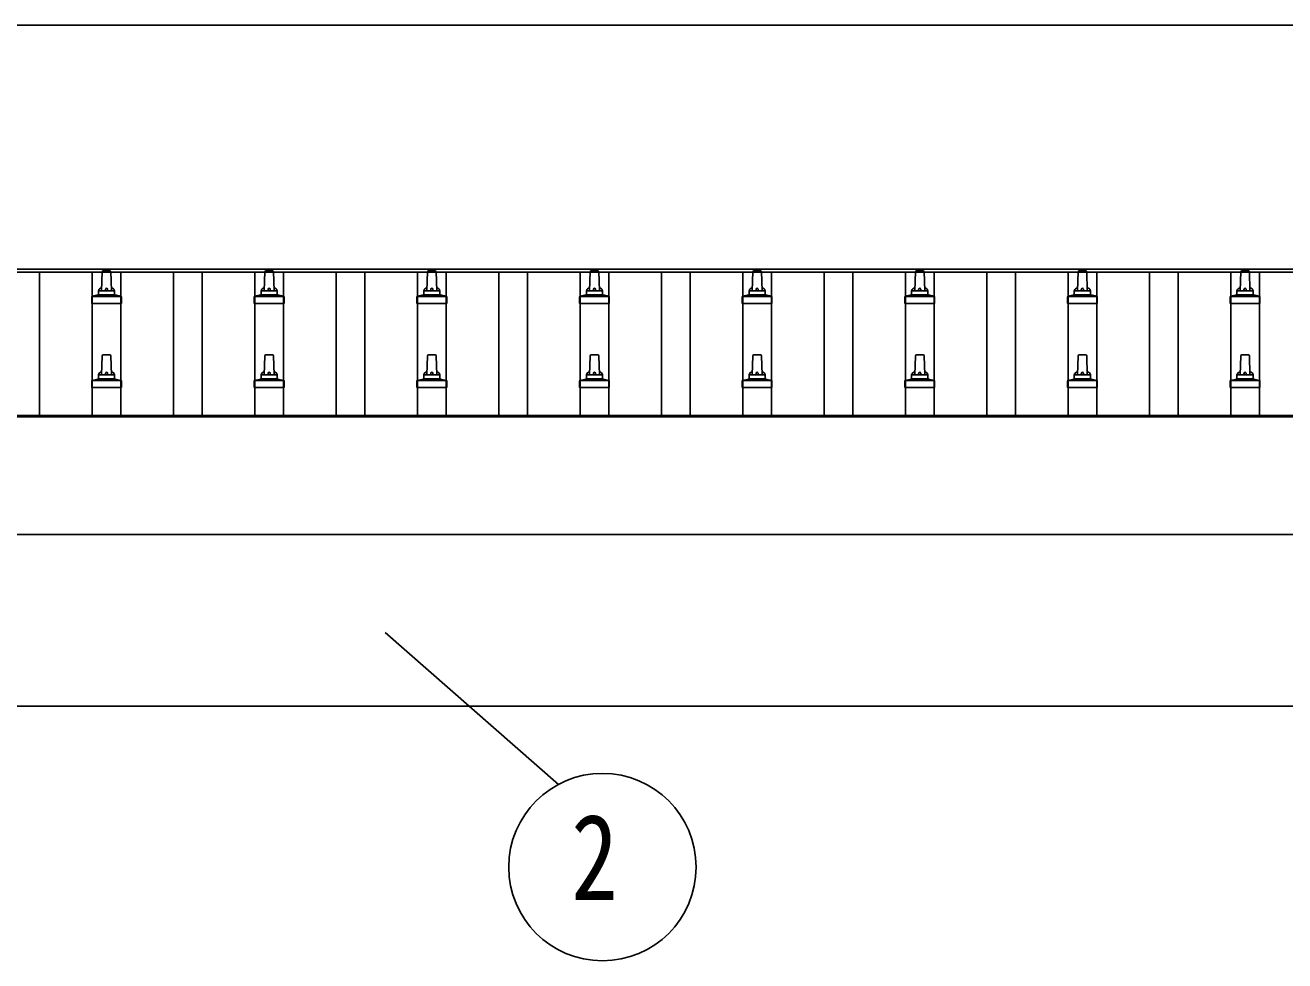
# Model space of a CAD drawing. Units: millimetres, scale not verified. Extents: x -16820 to 16820, y -11880 to 11880.
# Drawn here: x -13798 to -12249, y -402 to 748 of the extents above; entities that cross this region are included whole.
import ezdxf
from ezdxf.enums import TextEntityAlignment as Align

# ---------------------------------------------------------------- set-up
doc = ezdxf.new("R2010")
doc.units = ezdxf.units.MM
doc.header["$LTSCALE"] = 50
for name, color, linetype in [('0-5_YKK_13', 4, 'Continuous'), ('0-6_YKK_A1', 4, 'Continuous'), ('0-7_YKK_D', 6, 'Continuous')]:
    doc.layers.add(name, color=color, linetype=linetype)
doc.styles.add('ＭＳ ゴシック', font='')
doc.styles.get('ＭＳ ゴシック').set_extended_font_data('MS Gothic')

msp = doc.modelspace()

# ---------------------------------------------------------------- linework, layer by layer
at = {"layer": '0-5_YKK_13'}
for p, q in [((-13703.92, 421.93), (-13703.19, 445.45)), ((-13702.19, 446.43), (-13693.65, 446.43)), ((-13692.65, 445.45), (-13691.92, 421.93)), ((-13503.92, 421.93), (-13503.19, 445.45)), ((-13502.19, 446.43), (-13493.65, 446.43)), ((-13492.65, 445.45), (-13491.92, 421.93)), ((-13303.92, 421.93), (-13303.19, 445.45)), ((-13302.19, 446.43), (-13293.65, 446.43)), ((-13292.65, 445.45), (-13291.92, 421.93)), ((-13103.92, 421.93), (-13103.19, 445.45)), ((-13102.19, 446.43), (-13093.65, 446.43)), ((-13092.65, 445.45), (-13091.92, 421.93)), ((-12903.92, 421.93), (-12903.19, 445.45)), ((-12902.19, 446.43), (-12893.65, 446.43)), ((-12892.65, 445.45), (-12891.92, 421.93)), ((-12703.92, 421.93), (-12703.19, 445.45)), ((-12702.19, 446.43), (-12693.65, 446.43)), ((-12692.65, 445.45), (-12691.92, 421.93)), ((-12503.92, 421.93), (-12503.19, 445.45)), ((-12502.19, 446.43), (-12493.65, 446.43)), ((-12492.65, 445.45), (-12491.92, 421.93)), ((-12303.92, 421.93), (-12303.19, 445.45)), ((-12302.19, 446.43), (-12293.65, 446.43)), ((-12292.65, 445.45), (-12291.92, 421.93)), ((-13707.92, 417.71), (-13707.92, 421.93)), ((-13706.92, 421.93), (-13688.92, 421.93)), ((-13687.92, 417.71), (-13687.92, 421.93)), ((-13507.92, 417.71), (-13507.92, 421.93)), ((-13506.92, 421.93), (-13488.92, 421.93)), ((-13487.92, 417.71), (-13487.92, 421.93)), ((-13307.92, 417.71), (-13307.92, 421.93)), ((-13306.92, 421.93), (-13288.92, 421.93)), ((-13287.92, 417.71), (-13287.92, 421.93)), ((-13107.92, 417.71), (-13107.92, 421.93)), ((-13106.92, 421.93), (-13088.92, 421.93)), ((-13087.92, 417.71), (-13087.92, 421.93)), ((-12907.92, 417.71), (-12907.92, 421.93)), ((-12906.92, 421.93), (-12888.92, 421.93)), ((-12887.92, 417.71), (-12887.92, 421.93)), ((-12707.92, 417.71), (-12707.92, 421.93)), ((-12706.92, 421.93), (-12688.92, 421.93)), ((-12687.92, 417.71), (-12687.92, 421.93)), ((-12507.92, 417.71), (-12507.92, 421.93)), ((-12506.92, 421.93), (-12488.92, 421.93)), ((-12487.92, 417.71), (-12487.92, 421.93)), ((-12307.92, 417.71), (-12307.92, 421.93)), ((-12306.92, 421.93), (-12288.92, 421.93)), ((-12287.92, 417.71), (-12287.92, 421.93)), ((-13716.17, 406.43), (-13716.17, 414.14)), ((-13679.67, 406.43), (-13716.17, 406.43)), ((-13715.79, 414.93), (-13680.05, 414.93)), ((-13715.41, 415.11), (-13708.69, 416.74)), ((-13708.3, 416.93), (-13687.54, 416.93)), ((-13680.44, 415.11), (-13687.16, 416.74)), ((-13679.67, 406.43), (-13679.67, 414.14)), ((-13516.17, 406.43), (-13516.17, 414.14)), ((-13479.67, 406.43), (-13516.17, 406.43)), ((-13515.79, 414.93), (-13480.05, 414.93)), ((-13515.41, 415.11), (-13508.69, 416.74)), ((-13508.3, 416.93), (-13487.54, 416.93)), ((-13480.44, 415.11), (-13487.16, 416.74)), ((-13479.67, 406.43), (-13479.67, 414.14)), ((-13316.17, 406.43), (-13316.17, 414.14)), ((-13279.67, 406.43), (-13316.17, 406.43)), ((-13315.79, 414.93), (-13280.05, 414.93)), ((-13315.41, 415.11), (-13308.69, 416.74)), ((-13308.3, 416.93), (-13287.54, 416.93)), ((-13280.44, 415.11), (-13287.16, 416.74)), ((-13279.67, 406.43), (-13279.67, 414.14)), ((-13116.17, 406.43), (-13116.17, 414.14)), ((-13079.67, 406.43), (-13116.17, 406.43)), ((-13115.79, 414.93), (-13080.05, 414.93)), ((-13115.41, 415.11), (-13108.69, 416.74)), ((-13108.3, 416.93), (-13087.54, 416.93)), ((-13080.44, 415.11), (-13087.16, 416.74)), ((-13079.67, 406.43), (-13079.67, 414.14)), ((-12916.17, 406.43), (-12916.17, 414.14)), ((-12879.67, 406.43), (-12916.17, 406.43)), ((-12915.79, 414.93), (-12880.05, 414.93)), ((-12915.41, 415.11), (-12908.69, 416.74)), ((-12908.3, 416.93), (-12887.54, 416.93)), ((-12880.44, 415.11), (-12887.16, 416.74)), ((-12879.67, 406.43), (-12879.67, 414.14)), ((-12716.17, 406.43), (-12716.17, 414.14)), ((-12679.67, 406.43), (-12716.17, 406.43)), ((-12715.79, 414.93), (-12680.05, 414.93)), ((-12715.41, 415.11), (-12708.69, 416.74)), ((-12708.3, 416.93), (-12687.54, 416.93)), ((-12680.44, 415.11), (-12687.16, 416.74)), ((-12679.67, 406.43), (-12679.67, 414.14)), ((-12516.17, 406.43), (-12516.17, 414.14)), ((-12479.67, 406.43), (-12516.17, 406.43)), ((-12515.79, 414.93), (-12480.05, 414.93)), ((-12515.41, 415.11), (-12508.69, 416.74)), ((-12508.3, 416.93), (-12487.54, 416.93)), ((-12480.44, 415.11), (-12487.16, 416.74)), ((-12479.67, 406.43), (-12479.67, 414.14)), ((-12316.17, 406.43), (-12316.17, 414.14)), ((-12279.67, 406.43), (-12316.17, 406.43)), ((-12315.79, 414.93), (-12280.05, 414.93)), ((-12315.41, 415.11), (-12308.69, 416.74)), ((-12308.3, 416.93), (-12287.54, 416.93)), ((-12280.44, 415.11), (-12287.16, 416.74)), ((-12279.67, 406.43), (-12279.67, 414.14)), ((-13703.92, 318.59), (-13703.19, 342.12)), ((-13702.19, 343.09), (-13693.65, 343.09)), ((-13692.65, 342.12), (-13691.92, 318.59)), ((-13503.92, 318.59), (-13503.19, 342.12)), ((-13502.19, 343.09), (-13493.65, 343.09)), ((-13492.65, 342.12), (-13491.92, 318.59)), ((-13303.92, 318.59), (-13303.19, 342.12)), ((-13302.19, 343.09), (-13293.65, 343.09)), ((-13292.65, 342.12), (-13291.92, 318.59)), ((-13103.92, 318.59), (-13103.19, 342.12)), ((-13102.19, 343.09), (-13093.65, 343.09)), ((-13092.65, 342.12), (-13091.92, 318.59)), ((-12903.92, 318.59), (-12903.19, 342.12)), ((-12902.19, 343.09), (-12893.65, 343.09)), ((-12892.65, 342.12), (-12891.92, 318.59)), ((-12703.92, 318.59), (-12703.19, 342.12)), ((-12702.19, 343.09), (-12693.65, 343.09)), ((-12692.65, 342.12), (-12691.92, 318.59)), ((-12503.92, 318.59), (-12503.19, 342.12)), ((-12502.19, 343.09), (-12493.65, 343.09)), ((-12492.65, 342.12), (-12491.92, 318.59)), ((-12303.92, 318.59), (-12303.19, 342.12)), ((-12302.19, 343.09), (-12293.65, 343.09)), ((-12292.65, 342.12), (-12291.92, 318.59)), ((-13716.17, 303.09), (-13716.17, 310.81)), ((-13715.79, 311.59), (-13680.05, 311.59)), ((-13715.41, 311.78), (-13708.69, 313.41)), ((-13708.3, 313.59), (-13687.54, 313.59)), ((-13707.92, 314.38), (-13707.92, 318.59)), ((-13706.92, 318.59), (-13688.92, 318.59)), ((-13687.92, 314.38), (-13687.92, 318.59)), ((-13680.44, 311.78), (-13687.16, 313.41)), ((-13679.67, 303.09), (-13679.67, 310.81)), ((-13516.17, 303.09), (-13516.17, 310.81)), ((-13515.79, 311.59), (-13480.05, 311.59)), ((-13515.41, 311.78), (-13508.69, 313.41)), ((-13508.3, 313.59), (-13487.54, 313.59)), ((-13507.92, 314.38), (-13507.92, 318.59)), ((-13506.92, 318.59), (-13488.92, 318.59)), ((-13487.92, 314.38), (-13487.92, 318.59)), ((-13480.44, 311.78), (-13487.16, 313.41)), ((-13479.67, 303.09), (-13479.67, 310.81)), ((-13316.17, 303.09), (-13316.17, 310.81)), ((-13315.79, 311.59), (-13280.05, 311.59)), ((-13315.41, 311.78), (-13308.69, 313.41)), ((-13308.3, 313.59), (-13287.54, 313.59)), ((-13307.92, 314.38), (-13307.92, 318.59)), ((-13306.92, 318.59), (-13288.92, 318.59)), ((-13287.92, 314.38), (-13287.92, 318.59)), ((-13280.44, 311.78), (-13287.16, 313.41)), ((-13279.67, 303.09), (-13279.67, 310.81)), ((-13116.17, 303.09), (-13116.17, 310.81)), ((-13115.79, 311.59), (-13080.05, 311.59)), ((-13115.41, 311.78), (-13108.69, 313.41)), ((-13108.3, 313.59), (-13087.54, 313.59)), ((-13107.92, 314.38), (-13107.92, 318.59)), ((-13106.92, 318.59), (-13088.92, 318.59)), ((-13087.92, 314.38), (-13087.92, 318.59)), ((-13080.44, 311.78), (-13087.16, 313.41)), ((-13079.67, 303.09), (-13079.67, 310.81)), ((-12916.17, 303.09), (-12916.17, 310.81)), ((-12915.79, 311.59), (-12880.05, 311.59)), ((-12915.41, 311.78), (-12908.69, 313.41)), ((-12908.3, 313.59), (-12887.54, 313.59)), ((-12907.92, 314.38), (-12907.92, 318.59)), ((-12906.92, 318.59), (-12888.92, 318.59)), ((-12887.92, 314.38), (-12887.92, 318.59)), ((-12880.44, 311.78), (-12887.16, 313.41)), ((-12879.67, 303.09), (-12879.67, 310.81)), ((-12716.17, 303.09), (-12716.17, 310.81)), ((-12715.79, 311.59), (-12680.05, 311.59)), ((-12715.41, 311.78), (-12708.69, 313.41)), ((-12708.3, 313.59), (-12687.54, 313.59)), ((-12707.92, 314.38), (-12707.92, 318.59)), ((-12706.92, 318.59), (-12688.92, 318.59)), ((-12687.92, 314.38), (-12687.92, 318.59)), ((-12680.44, 311.78), (-12687.16, 313.41)), ((-12679.67, 303.09), (-12679.67, 310.81)), ((-12516.17, 303.09), (-12516.17, 310.81)), ((-12515.79, 311.59), (-12480.05, 311.59)), ((-12515.41, 311.78), (-12508.69, 313.41)), ((-12508.3, 313.59), (-12487.54, 313.59)), ((-12507.92, 314.38), (-12507.92, 318.59)), ((-12506.92, 318.59), (-12488.92, 318.59)), ((-12487.92, 314.38), (-12487.92, 318.59)), ((-12480.44, 311.78), (-12487.16, 313.41)), ((-12479.67, 303.09), (-12479.67, 310.81)), ((-12316.17, 303.09), (-12316.17, 310.81)), ((-12315.79, 311.59), (-12280.05, 311.59)), ((-12315.41, 311.78), (-12308.69, 313.41)), ((-12308.3, 313.59), (-12287.54, 313.59)), ((-12307.92, 314.38), (-12307.92, 318.59)), ((-12306.92, 318.59), (-12288.92, 318.59)), ((-12287.92, 314.38), (-12287.92, 318.59)), ((-12280.44, 311.78), (-12287.16, 313.41)), ((-12279.67, 303.09), (-12279.67, 310.81)), ((-13679.67, 303.09), (-13716.17, 303.09)), ((-13479.67, 303.09), (-13516.17, 303.09)), ((-13279.67, 303.09), (-13316.17, 303.09)), ((-13079.67, 303.09), (-13116.17, 303.09)), ((-12879.67, 303.09), (-12916.17, 303.09)), ((-12679.67, 303.09), (-12716.17, 303.09)), ((-12479.67, 303.09), (-12516.17, 303.09)), ((-12279.67, 303.09), (-12316.17, 303.09))]:
    msp.add_line(p, q, dxfattribs=at)
for centre, radius, start, end in [((-13702.19, 445.43), 1, 90, 178.60509), ((-13693.65, 445.43), 1, 1.39491, 90), ((-13502.19, 445.43), 1, 90, 178.60509), ((-13493.65, 445.43), 1, 1.39491, 90), ((-13302.19, 445.43), 1, 90, 178.60509), ((-13293.65, 445.43), 1, 1.39491, 90), ((-13102.19, 445.43), 1, 90, 178.60509), ((-13093.65, 445.43), 1, 1.39491, 90), ((-12902.19, 445.43), 1, 90, 178.60509), ((-12893.65, 445.43), 1, 1.39491, 90), ((-12702.19, 445.43), 1, 90, 178.60509), ((-12693.65, 445.43), 1, 1.39491, 90), ((-12502.19, 445.43), 1, 90, 178.60509), ((-12493.65, 445.43), 1, 1.39491, 90), ((-12302.19, 445.43), 1, 90, 178.60509), ((-12293.65, 445.43), 1, 1.39491, 90), ((-13703.84, 421.29), 4.13, 90, 171.17633), ((-13706.92, 420.93), 1, 90, 180), ((-13694.59, 421.93), 4.83, 133.60282, 180), ((-13701.25, 421.93), 4.83, 0, 46.39718), ((-13692.01, 421.29), 4.13, 8.82367, 90), ((-13688.92, 420.93), 1, 0, 90), ((-13503.84, 421.29), 4.13, 90, 171.17633), ((-13506.92, 420.93), 1, 90, 180), ((-13494.59, 421.93), 4.83, 133.60282, 180), ((-13501.25, 421.93), 4.83, 0, 46.39718), ((-13492.01, 421.29), 4.13, 8.82367, 90), ((-13488.92, 420.93), 1, 0, 90), ((-13303.84, 421.29), 4.13, 90, 171.17633), ((-13306.92, 420.93), 1, 90, 180), ((-13294.59, 421.93), 4.83, 133.60282, 180), ((-13301.25, 421.93), 4.83, 0, 46.39718), ((-13292.01, 421.29), 4.13, 8.82367, 90), ((-13288.92, 420.93), 1, 0, 90), ((-13103.84, 421.29), 4.13, 90, 171.17633), ((-13106.92, 420.93), 1, 90, 180), ((-13094.59, 421.93), 4.83, 133.60282, 180), ((-13101.25, 421.93), 4.83, 0, 46.39718), ((-13092.01, 421.29), 4.13, 8.82367, 90), ((-13088.92, 420.93), 1, 0, 90), ((-12903.84, 421.29), 4.13, 90, 171.17633), ((-12906.92, 420.93), 1, 90, 180), ((-12894.59, 421.93), 4.83, 133.60282, 180), ((-12901.25, 421.93), 4.83, 0, 46.39718), ((-12892.01, 421.29), 4.13, 8.82367, 90), ((-12888.92, 420.93), 1, 0, 90), ((-12703.84, 421.29), 4.13, 90, 171.17633), ((-12706.92, 420.93), 1, 90, 180), ((-12694.59, 421.93), 4.83, 133.60282, 180), ((-12701.25, 421.93), 4.83, 0, 46.39718), ((-12692.01, 421.29), 4.13, 8.82367, 90), ((-12688.92, 420.93), 1, 0, 90), ((-12503.84, 421.29), 4.13, 90, 171.17633), ((-12506.92, 420.93), 1, 90, 180), ((-12494.59, 421.93), 4.83, 133.60282, 180), ((-12501.25, 421.93), 4.83, 0, 46.39718), ((-12492.01, 421.29), 4.13, 8.82367, 90), ((-12488.92, 420.93), 1, 0, 90), ((-12303.84, 421.29), 4.13, 90, 171.17633), ((-12306.92, 420.93), 1, 90, 180), ((-12294.59, 421.93), 4.83, 133.60282, 180), ((-12301.25, 421.93), 4.83, 0, 46.39718), ((-12292.01, 421.29), 4.13, 8.82367, 90), ((-12288.92, 420.93), 1, 0, 90), ((-13715.17, 414.14), 1, 103.62699, 180), ((-13708.92, 417.71), 1, 283.62699, 0), ((-13686.92, 417.71), 1, 180, 256.37301), ((-13680.67, 414.14), 1, 0, 76.37301), ((-13515.17, 414.14), 1, 103.62699, 180), ((-13508.92, 417.71), 1, 283.62699, 0), ((-13486.92, 417.71), 1, 180, 256.37301), ((-13480.67, 414.14), 1, 0, 76.37301), ((-13315.17, 414.14), 1, 103.62699, 180), ((-13308.92, 417.71), 1, 283.62699, 0), ((-13286.92, 417.71), 1, 180, 256.37301), ((-13280.67, 414.14), 1, 0, 76.37301), ((-13115.17, 414.14), 1, 103.62699, 180), ((-13108.92, 417.71), 1, 283.62699, 0), ((-13086.92, 417.71), 1, 180, 256.37301), ((-13080.67, 414.14), 1, 0, 76.37301), ((-12915.17, 414.14), 1, 103.62699, 180), ((-12908.92, 417.71), 1, 283.62699, 0), ((-12886.92, 417.71), 1, 180, 256.37301), ((-12880.67, 414.14), 1, 0, 76.37301), ((-12715.17, 414.14), 1, 103.62699, 180), ((-12708.92, 417.71), 1, 283.62699, 0), ((-12686.92, 417.71), 1, 180, 256.37301), ((-12680.67, 414.14), 1, 0, 76.37301), ((-12515.17, 414.14), 1, 103.62699, 180), ((-12508.92, 417.71), 1, 283.62699, 0), ((-12486.92, 417.71), 1, 180, 256.37301), ((-12480.67, 414.14), 1, 0, 76.37301), ((-12315.17, 414.14), 1, 103.62699, 180), ((-12308.92, 417.71), 1, 283.62699, 0), ((-12286.92, 417.71), 1, 180, 256.37301), ((-12280.67, 414.14), 1, 0, 76.37301), ((-13702.19, 342.09), 1, 90, 178.60509), ((-13693.65, 342.09), 1, 1.39491, 90), ((-13502.19, 342.09), 1, 90, 178.60509), ((-13493.65, 342.09), 1, 1.39491, 90), ((-13302.19, 342.09), 1, 90, 178.60509), ((-13293.65, 342.09), 1, 1.39491, 90), ((-13102.19, 342.09), 1, 90, 178.60509), ((-13093.65, 342.09), 1, 1.39491, 90), ((-12902.19, 342.09), 1, 90, 178.60509), ((-12893.65, 342.09), 1, 1.39491, 90), ((-12702.19, 342.09), 1, 90, 178.60509), ((-12693.65, 342.09), 1, 1.39491, 90), ((-12502.19, 342.09), 1, 90, 178.60509), ((-12493.65, 342.09), 1, 1.39491, 90), ((-12302.19, 342.09), 1, 90, 178.60509), ((-12293.65, 342.09), 1, 1.39491, 90), ((-13715.17, 310.81), 1, 103.62699, 180), ((-13708.92, 314.38), 1, 283.62699, 0), ((-13703.84, 317.96), 4.13, 90, 171.17633), ((-13706.92, 317.59), 1, 90, 180), ((-13694.59, 318.59), 4.83, 133.60282, 180), ((-13701.25, 318.59), 4.83, 0, 46.39718), ((-13692.01, 317.96), 4.13, 8.82367, 90), ((-13688.92, 317.59), 1, 0, 90), ((-13686.92, 314.38), 1, 180, 256.37301), ((-13680.67, 310.81), 1, 0, 76.37301), ((-13515.17, 310.81), 1, 103.62699, 180), ((-13508.92, 314.38), 1, 283.62699, 0), ((-13503.84, 317.96), 4.13, 90, 171.17633), ((-13506.92, 317.59), 1, 90, 180), ((-13494.59, 318.59), 4.83, 133.60282, 180), ((-13501.25, 318.59), 4.83, 0, 46.39718), ((-13492.01, 317.96), 4.13, 8.82367, 90), ((-13488.92, 317.59), 1, 0, 90), ((-13486.92, 314.38), 1, 180, 256.37301), ((-13480.67, 310.81), 1, 0, 76.37301), ((-13315.17, 310.81), 1, 103.62699, 180), ((-13308.92, 314.38), 1, 283.62699, 0), ((-13303.84, 317.96), 4.13, 90, 171.17633), ((-13306.92, 317.59), 1, 90, 180), ((-13294.59, 318.59), 4.83, 133.60282, 180), ((-13301.25, 318.59), 4.83, 0, 46.39718), ((-13292.01, 317.96), 4.13, 8.82367, 90), ((-13288.92, 317.59), 1, 0, 90), ((-13286.92, 314.38), 1, 180, 256.37301), ((-13280.67, 310.81), 1, 0, 76.37301), ((-13115.17, 310.81), 1, 103.62699, 180), ((-13108.92, 314.38), 1, 283.62699, 0), ((-13103.84, 317.96), 4.13, 90, 171.17633), ((-13106.92, 317.59), 1, 90, 180), ((-13094.59, 318.59), 4.83, 133.60282, 180), ((-13101.25, 318.59), 4.83, 0, 46.39718), ((-13092.01, 317.96), 4.13, 8.82367, 90), ((-13088.92, 317.59), 1, 0, 90), ((-13086.92, 314.38), 1, 180, 256.37301), ((-13080.67, 310.81), 1, 0, 76.37301), ((-12915.17, 310.81), 1, 103.62699, 180), ((-12908.92, 314.38), 1, 283.62699, 0), ((-12903.84, 317.96), 4.13, 90, 171.17633), ((-12906.92, 317.59), 1, 90, 180), ((-12894.59, 318.59), 4.83, 133.60282, 180), ((-12901.25, 318.59), 4.83, 0, 46.39718), ((-12892.01, 317.96), 4.13, 8.82367, 90), ((-12888.92, 317.59), 1, 0, 90), ((-12886.92, 314.38), 1, 180, 256.37301), ((-12880.67, 310.81), 1, 0, 76.37301), ((-12715.17, 310.81), 1, 103.62699, 180), ((-12708.92, 314.38), 1, 283.62699, 0), ((-12703.84, 317.96), 4.13, 90, 171.17633), ((-12706.92, 317.59), 1, 90, 180), ((-12694.59, 318.59), 4.83, 133.60282, 180), ((-12701.25, 318.59), 4.83, 0, 46.39718), ((-12692.01, 317.96), 4.13, 8.82367, 90), ((-12688.92, 317.59), 1, 0, 90), ((-12686.92, 314.38), 1, 180, 256.37301), ((-12680.67, 310.81), 1, 0, 76.37301), ((-12515.17, 310.81), 1, 103.62699, 180), ((-12508.92, 314.38), 1, 283.62699, 0), ((-12503.84, 317.96), 4.13, 90, 171.17633), ((-12506.92, 317.59), 1, 90, 180), ((-12494.59, 318.59), 4.83, 133.60282, 180), ((-12501.25, 318.59), 4.83, 0, 46.39718), ((-12492.01, 317.96), 4.13, 8.82367, 90), ((-12488.92, 317.59), 1, 0, 90), ((-12486.92, 314.38), 1, 180, 256.37301), ((-12480.67, 310.81), 1, 0, 76.37301), ((-12315.17, 310.81), 1, 103.62699, 180), ((-12308.92, 314.38), 1, 283.62699, 0), ((-12303.84, 317.96), 4.13, 90, 171.17633), ((-12306.92, 317.59), 1, 90, 180), ((-12294.59, 318.59), 4.83, 133.60282, 180), ((-12301.25, 318.59), 4.83, 0, 46.39718), ((-12292.01, 317.96), 4.13, 8.82367, 90), ((-12288.92, 317.59), 1, 0, 90), ((-12286.92, 314.38), 1, 180, 256.37301), ((-12280.67, 310.81), 1, 0, 76.37301)]:
    msp.add_arc(centre, radius, start, end, dxfattribs=at)
at = {"layer": '0-6_YKK_A1'}
for p, q in [((-14720.92, 448.45), (-6874.92, 448.45)), ((-14720.92, 444.86), (-6874.92, 444.86)), ((-13780.42, 268.6), (-13780.42, 444.86)), ((-13715.42, 268.6), (-13715.42, 444.86)), ((-13680.42, 268.6), (-13680.42, 444.86)), ((-13615.42, 268.6), (-13615.42, 444.86)), ((-13580.42, 268.6), (-13580.42, 444.86)), ((-13515.42, 268.6), (-13515.42, 444.86)), ((-13480.42, 268.6), (-13480.42, 444.86)), ((-13415.42, 268.6), (-13415.42, 444.86)), ((-13380.42, 268.6), (-13380.42, 444.86)), ((-13315.42, 268.6), (-13315.42, 444.86)), ((-13280.42, 268.6), (-13280.42, 444.86)), ((-13215.42, 268.6), (-13215.42, 444.86)), ((-13180.42, 268.6), (-13180.42, 444.86)), ((-13115.42, 268.6), (-13115.42, 444.86)), ((-13080.42, 268.6), (-13080.42, 444.86)), ((-13015.42, 268.6), (-13015.42, 444.86)), ((-12980.42, 268.6), (-12980.42, 444.86)), ((-12915.42, 268.6), (-12915.42, 444.86)), ((-12880.42, 268.6), (-12880.42, 444.86)), ((-12815.42, 268.6), (-12815.42, 444.86)), ((-12780.42, 268.6), (-12780.42, 444.86)), ((-12715.42, 268.6), (-12715.42, 444.86)), ((-12680.42, 268.6), (-12680.42, 444.86)), ((-12615.42, 268.6), (-12615.42, 444.86)), ((-12580.42, 268.6), (-12580.42, 444.86)), ((-12515.42, 268.6), (-12515.42, 444.86)), ((-12480.42, 268.6), (-12480.42, 444.86)), ((-12415.42, 268.6), (-12415.42, 444.86)), ((-12380.42, 268.6), (-12380.42, 444.86)), ((-12315.42, 268.6), (-12315.42, 444.86)), ((-12280.42, 268.6), (-12280.42, 444.86)), ((-14720.92, 268.6), (-8709.92, 268.6)), ((-14716.22, 267.04), (-8709.92, 267.04)), ((-8709.92, 122.17), (-14716.22, 122.17)), ((-8714.92, -89), (-14604.42, -89))]:
    msp.add_line(p, q, dxfattribs=at)
at = {"layer": '0-7_YKK_D'}
for p, q in [((-14532.92, 748.45), (-7062.92, 748.45)), ((-13355.32, 1.88), (-13142.33, -185.05))]:
    msp.add_line(p, q, dxfattribs=at)
msp.add_circle((-13088.15, -286.71), 115.2, dxfattribs=at)

# ---------------------------------------------------------------- texts
at = {"layer": '0-7_YKK_D', "style": 'ＭＳ ゴシック', "width": 0.8}
msp.add_text('2', height=105.6, dxfattribs=at).set_placement((-13126.55, -358.71), align=Align.BOTTOM_LEFT)

doc.saveas('drawing.dxf')
